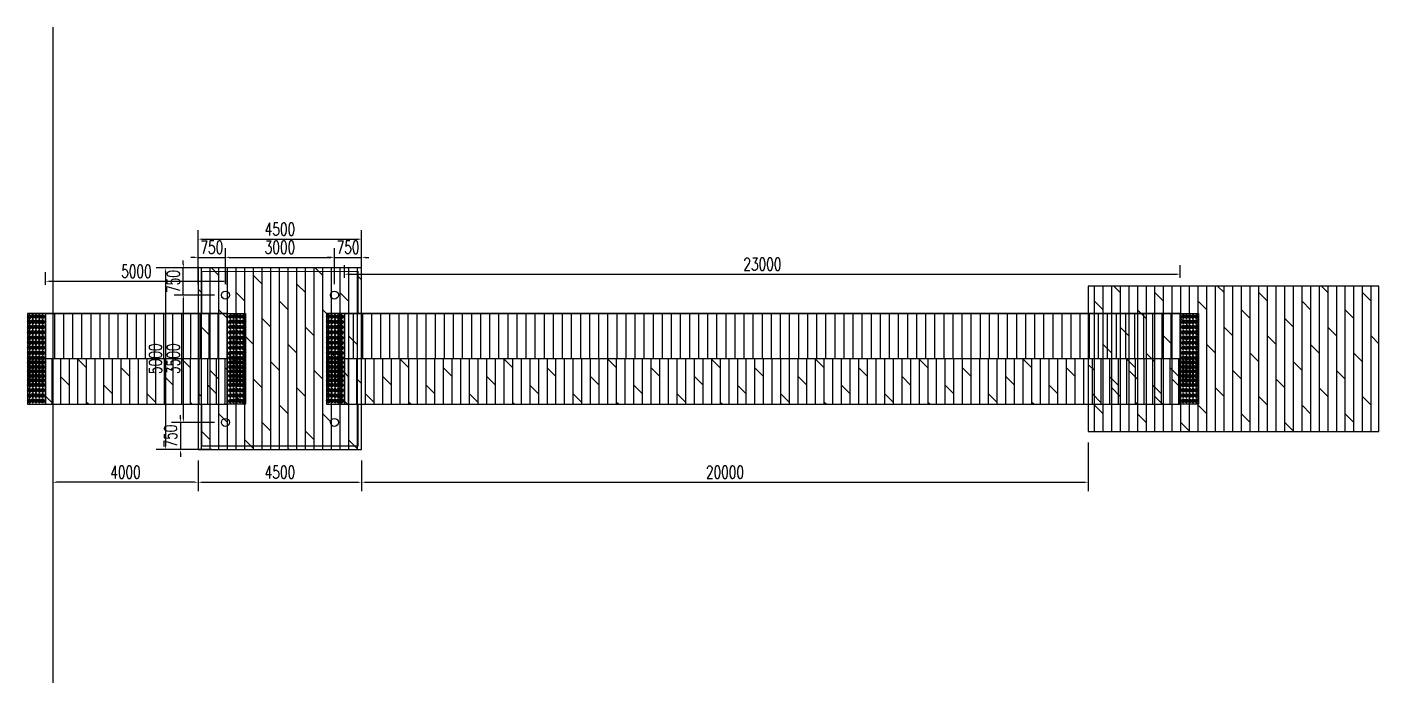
# Model space of a CAD drawing. Header units: millimetres. Extents: x -2430464 to 225692, y -180 to 1805330.
# Drawn here: x -971864 to -934654, y 849117 to 867156 of the extents above; entities that cross this region are included whole.
import ezdxf

# ---------------------------------------------------------------- set-up
doc = ezdxf.new("R2010")
doc.units = ezdxf.units.MM
doc.header["$LTSCALE"] = 1000
doc.layers.get('0').update_dxf_attribs({"linetype": 'CONTINUOUS'})
doc.layers.get('DEFPOINTS').update_dxf_attribs({"linetype": 'CONTINUOUS'})
for name, color, linetype in [('W-FLOAT_BOWL浮筒', 253, 'CONTINUOUS'), ('W-PLASTIC_RAILINGS塑木栏杆', 6, 'CONTINUOUS'), ('W-STEEL_FRAME钢架', 3, 'CONTINUOUS'), ('W-WOOD_FLOOR木地板', 30, 'CONTINUOUS'), ('建筑', 7, 'CONTINUOUS')]:
    doc.layers.add(name, color=color, linetype=linetype)
doc.styles.add('STANDARD_T3', font='simplex.shx', dxfattribs={"width": 0.7, "bigfont": 'gbcbig.shx'})
doc.dimstyles.new('W&&100', dxfattribs={"dimtxt": 350, "dimasz": 100, "dimexe": 250, "dimexo": 300, "dimgap": 100, "dimtad": 1, "dimdec": 0, "dimzin": 0, "dimdsep": 46, "dimtxsty": 'STANDARD_T3', "dimcen": 0.09, "dimclrd": 1, "dimclre": 1, "dimclrt": 7, "dimazin": 2, "dimtfac": 1, "dimtdec": 0, "dimtix": 1, "dimtmove": 2, "dimatfit": 3, "dimfxl": 0, "dimtolj": 1, "dimtzin": 0, "dimarcsym": 0})

# ---------------------------------------------------------------- blocks, each defined once
blk = doc.blocks.new('*U188')
at = {"color": 3}
blk.add_line((0, 625), (0, -625), dxfattribs=at)
blk = doc.blocks.new('*U189')
at = {"color": 0, "linetype": 'ByBlock', "lineweight": -2, "transparency": 16777216}
for p in [(0, 0), (250, 0), (500, 0), (750, 0), (1000, 0), (1250, 0), (1500, 0), (1750, 0), (2000, 0), (2250, 0), (2500, 0), (2750, 0), (3000, 0), (3250, 0), (3500, 0), (3750, 0), (4000, 0), (4250, 0), (4500, 0), (4750, 0)]:
    blk.add_blockref('*U188', p, dxfattribs=at)
blk = doc.blocks.new('*D190')
at = {"layer": 'DEFPOINTS', "color": 0, "transparency": 16777216}
for p in [(-962654, 861323), (-967154, 860533), (-962654, 860533)]:
    blk.add_point(p, dxfattribs=at)
at = {"layer": 'W-STEEL_FRAME钢架', "color": 1, "lineweight": -2, "transparency": 16777216}
for p, q in [((-967154, 860833), (-967154, 861573)), ((-962654, 860833), (-962654, 861573)), ((-967054, 861323), (-962754, 861323))]:
    blk.add_line(p, q, dxfattribs=at)
at = {"layer": 'W-STEEL_FRAME钢架', "color": 1, "transparency": 16777216}
for points in [[(-967054, 861339), (-967054, 861306), (-967154, 861323)], [(-962754, 861339), (-962754, 861306), (-962654, 861323)]]:
    blk.add_solid(points, dxfattribs=at)
at = {"layer": 'W-STEEL_FRAME钢架', "color": 7, "transparency": 16777216, "insert": (-964904, 861598), "char_height": 350, "attachment_point": 5, "style": 'STANDARD_T3'}
blk.add_mtext('\\A1;4500', dxfattribs=at)
blk = doc.blocks.new('*D191')
at = {"layer": 'DEFPOINTS', "color": 0, "transparency": 16777216}
for p in [(-967154, 860533), (-968056, 855533), (-967154, 855533)]:
    blk.add_point(p, dxfattribs=at)
at = {"layer": 'W-STEEL_FRAME钢架', "color": 1, "lineweight": -2, "transparency": 16777216}
for p, q in [((-967454, 860533), (-968306, 860533)), ((-968056, 860433), (-968056, 855633)), ((-967454, 855533), (-968306, 855533))]:
    blk.add_line(p, q, dxfattribs=at)
at = {"layer": 'W-STEEL_FRAME钢架', "color": 1, "transparency": 16777216}
for points in [[(-968073, 860433), (-968040, 860433), (-968056, 860533)], [(-968073, 855633), (-968040, 855633), (-968056, 855533)]]:
    blk.add_solid(points, dxfattribs=at)
at = {"layer": 'W-STEEL_FRAME钢架', "color": 7, "transparency": 16777216, "insert": (-968331, 858033), "char_height": 350, "attachment_point": 5, "rotation": 90, "style": 'STANDARD_T3'}
blk.add_mtext('\\A1;5000', dxfattribs=at)
blk = doc.blocks.new('*D192')
at = {"layer": 'DEFPOINTS', "color": 0, "transparency": 16777216}
for p in [(-967562, 860533), (-966374, 860533), (-966404, 859783)]:
    blk.add_point(p, dxfattribs=at)
at = {"layer": 'W-STEEL_FRAME钢架', "color": 1, "lineweight": -2, "transparency": 16777216}
for p, q in [((-967562, 860633), (-967562, 860733)), ((-966674, 860533), (-967812, 860533)), ((-967562, 859783), (-967562, 860533)), ((-966704, 859783), (-967812, 859783)), ((-967562, 859683), (-967562, 859583))]:
    blk.add_line(p, q, dxfattribs=at)
at = {"layer": 'W-STEEL_FRAME钢架', "color": 1, "transparency": 16777216}
for points in [[(-967579, 860633), (-967545, 860633), (-967562, 860533)], [(-967579, 859683), (-967545, 859683), (-967562, 859783)]]:
    blk.add_solid(points, dxfattribs=at)
at = {"layer": 'W-STEEL_FRAME钢架', "color": 7, "transparency": 16777216, "insert": (-967837, 860158), "char_height": 350, "attachment_point": 5, "rotation": 90, "style": 'STANDARD_T3'}
blk.add_mtext('\\A1;750', dxfattribs=at)
blk = doc.blocks.new('*D193')
at = {"layer": 'DEFPOINTS', "color": 0, "transparency": 16777216}
for p in [(-966404, 859783), (-967562, 856283), (-966404, 856283)]:
    blk.add_point(p, dxfattribs=at)
at = {"layer": 'W-STEEL_FRAME钢架', "color": 1, "lineweight": -2, "transparency": 16777216}
for p, q in [((-966704, 859783), (-967812, 859783)), ((-967562, 859683), (-967562, 856383)), ((-966704, 856283), (-967812, 856283))]:
    blk.add_line(p, q, dxfattribs=at)
at = {"layer": 'W-STEEL_FRAME钢架', "color": 1, "transparency": 16777216}
for points in [[(-967579, 859683), (-967545, 859683), (-967562, 859783)], [(-967579, 856383), (-967545, 856383), (-967562, 856283)]]:
    blk.add_solid(points, dxfattribs=at)
at = {"layer": 'W-STEEL_FRAME钢架', "color": 7, "transparency": 16777216, "insert": (-967837, 858033), "char_height": 350, "attachment_point": 5, "rotation": 90, "style": 'STANDARD_T3'}
blk.add_mtext('\\A1;3500', dxfattribs=at)
blk = doc.blocks.new('*D194')
at = {"layer": 'DEFPOINTS', "color": 0, "transparency": 16777216}
for p in [(-966404, 856283), (-967637, 855533), (-966479, 855533)]:
    blk.add_point(p, dxfattribs=at)
at = {"layer": 'W-STEEL_FRAME钢架', "color": 1, "lineweight": -2, "transparency": 16777216}
for p, q in [((-966704, 856283), (-967887, 856283)), ((-967637, 856383), (-967637, 856483)), ((-967637, 856283), (-967637, 855533)), ((-966779, 855533), (-967887, 855533)), ((-967637, 855433), (-967637, 855333))]:
    blk.add_line(p, q, dxfattribs=at)
at = {"layer": 'W-STEEL_FRAME钢架', "color": 1, "transparency": 16777216}
for points in [[(-967654, 856383), (-967620, 856383), (-967637, 856283)], [(-967654, 855433), (-967620, 855433), (-967637, 855533)]]:
    blk.add_solid(points, dxfattribs=at)
at = {"layer": 'W-STEEL_FRAME钢架', "color": 7, "transparency": 16777216, "insert": (-967912, 855908), "char_height": 350, "attachment_point": 5, "rotation": 90, "style": 'STANDARD_T3'}
blk.add_mtext('\\A1;750', dxfattribs=at)
blk = doc.blocks.new('*D195')
at = {"layer": 'DEFPOINTS', "color": 0, "transparency": 16777216}
for p in [(-966404, 860822), (-967154, 859783), (-966404, 859783)]:
    blk.add_point(p, dxfattribs=at)
at = {"layer": 'W-STEEL_FRAME钢架', "color": 1, "lineweight": -2, "transparency": 16777216}
for p, q in [((-967154, 860083), (-967154, 861072)), ((-966404, 860083), (-966404, 861072)), ((-967254, 860822), (-967354, 860822)), ((-967154, 860822), (-966404, 860822)), ((-966304, 860822), (-966204, 860822))]:
    blk.add_line(p, q, dxfattribs=at)
at = {"layer": 'W-STEEL_FRAME钢架', "color": 1, "transparency": 16777216}
for points in [[(-967254, 860839), (-967254, 860806), (-967154, 860822)], [(-966304, 860839), (-966304, 860806), (-966404, 860822)]]:
    blk.add_solid(points, dxfattribs=at)
at = {"layer": 'W-STEEL_FRAME钢架', "color": 7, "transparency": 16777216, "insert": (-966779, 861097), "char_height": 350, "attachment_point": 5, "style": 'STANDARD_T3'}
blk.add_mtext('\\A1;750', dxfattribs=at)
blk = doc.blocks.new('*D196')
at = {"layer": 'DEFPOINTS', "color": 0, "transparency": 16777216}
for p in [(-963404, 860822), (-966404, 859783), (-963404, 859783)]:
    blk.add_point(p, dxfattribs=at)
at = {"layer": 'W-STEEL_FRAME钢架', "color": 1, "lineweight": -2, "transparency": 16777216}
for p, q in [((-966404, 860083), (-966404, 861072)), ((-963404, 860083), (-963404, 861072)), ((-966304, 860822), (-963504, 860822))]:
    blk.add_line(p, q, dxfattribs=at)
at = {"layer": 'W-STEEL_FRAME钢架', "color": 1, "transparency": 16777216}
for points in [[(-966304, 860839), (-966304, 860806), (-966404, 860822)], [(-963504, 860839), (-963504, 860806), (-963404, 860822)]]:
    blk.add_solid(points, dxfattribs=at)
at = {"layer": 'W-STEEL_FRAME钢架', "color": 7, "transparency": 16777216, "insert": (-964904, 861097), "char_height": 350, "attachment_point": 5, "style": 'STANDARD_T3'}
blk.add_mtext('\\A1;3000', dxfattribs=at)
blk = doc.blocks.new('*D197')
at = {"layer": 'DEFPOINTS', "color": 0, "transparency": 16777216}
for p in [(-962654, 860822), (-963404, 859783), (-962654, 859832)]:
    blk.add_point(p, dxfattribs=at)
at = {"layer": 'W-STEEL_FRAME钢架', "color": 1, "lineweight": -2, "transparency": 16777216}
for p, q in [((-963404, 860083), (-963404, 861072)), ((-962654, 860132), (-962654, 861072)), ((-963504, 860822), (-963604, 860822)), ((-963404, 860822), (-962654, 860822)), ((-962554, 860822), (-962454, 860822))]:
    blk.add_line(p, q, dxfattribs=at)
at = {"layer": 'W-STEEL_FRAME钢架', "color": 1, "transparency": 16777216}
for points in [[(-963504, 860839), (-963504, 860806), (-963404, 860822)], [(-962554, 860839), (-962554, 860806), (-962654, 860822)]]:
    blk.add_solid(points, dxfattribs=at)
at = {"layer": 'W-STEEL_FRAME钢架', "color": 7, "transparency": 16777216, "insert": (-963029, 861097), "char_height": 350, "attachment_point": 5, "style": 'STANDARD_T3'}
blk.add_mtext('\\A1;750', dxfattribs=at)
blk = doc.blocks.new('*U117')
for centre, start, end in [((175, 0), 164.0608, 195.9392), ((-175, 0), 344.0608, 15.9392)]:
    blk.add_arc(centre, 182, start, end)
blk = doc.blocks.new('*U118')
at = {"color": 0, "linetype": 'ByBlock', "lineweight": -2, "transparency": 16777216}
for p in [(0, 0), (20, 0), (40, 0), (60, 0), (80, 0)]:
    blk.add_blockref('*U117', p, dxfattribs=at)
blk = doc.blocks.new('*U119')
at = {"rotation": 135.0000000003769}
blk.add_blockref('*U118', (28, -28), dxfattribs=at)
blk = doc.blocks.new('*U198')
at = {"color": 3}
blk.add_line((0, 625), (0, -625), dxfattribs=at)
blk = doc.blocks.new('*U199')
at = {"color": 0, "linetype": 'ByBlock', "lineweight": -2, "transparency": 16777216}
for p in [(0, 0), (250, 0), (500, 0), (750, 0), (1000, 0), (1250, 0), (1500, 0), (1750, 0), (2000, 0), (2250, 0), (2500, 0), (2750, 0), (3000, 0), (3250, 0), (3500, 0), (3750, 0), (4000, 0), (4250, 0), (4500, 0), (4750, 0), (5000, 0), (5250, 0), (5500, 0), (5750, 0), (6000, 0), (6250, 0), (6500, 0), (6750, 0), (7000, 0), (7250, 0), (7500, 0), (7750, 0), (8000, 0), (8250, 0), (8500, 0), (8750, 0), (9000, 0), (9250, 0), (9500, 0), (9750, 0), (10000, 0), (10250, 0), (10500, 0), (10750, 0), (11000, 0), (11250, 0), (11500, 0), (11750, 0), (12000, 0), (12250, 0), (12500, 0), (12750, 0), (13000, 0), (13250, 0), (13500, 0), (13750, 0), (14000, 0), (14250, 0), (14500, 0), (14750, 0), (15000, 0), (15250, 0), (15500, 0), (15750, 0), (16000, 0), (16250, 0), (16500, 0), (16750, 0), (17000, 0), (17250, 0), (17500, 0), (17750, 0), (18000, 0), (18250, 0), (18500, 0), (18750, 0), (19000, 0), (19250, 0), (19500, 0), (19750, 0), (20000, 0), (20250, 0), (20500, 0), (20750, 0), (21000, 0), (21250, 0), (21500, 0), (21750, 0), (22000, 0), (22250, 0), (22500, 0)]:
    blk.add_blockref('*U198', p, dxfattribs=at)
blk = doc.blocks.new('*D200')
at = {"layer": 'DEFPOINTS', "color": 0, "transparency": 16777216}
for p in [(-971154, 855533), (-967154, 855533), (-971154, 854637)]:
    blk.add_point(p, dxfattribs=at)
at = {"layer": 'W-STEEL_FRAME钢架', "color": 1, "lineweight": -2, "transparency": 16777216}
for p, q in [((-971154, 855233), (-971154, 854387)), ((-967154, 855233), (-967154, 854387)), ((-967254, 854637), (-971054, 854637))]:
    blk.add_line(p, q, dxfattribs=at)
at = {"layer": 'W-STEEL_FRAME钢架', "color": 1, "transparency": 16777216}
for points in [[(-971054, 854653), (-971054, 854620), (-971154, 854637)], [(-967254, 854653), (-967254, 854620), (-967154, 854637)]]:
    blk.add_solid(points, dxfattribs=at)
at = {"layer": 'W-STEEL_FRAME钢架', "color": 7, "transparency": 16777216, "insert": (-969154, 854912), "char_height": 350, "attachment_point": 5, "style": 'STANDARD_T3'}
blk.add_mtext('\\A1;4000', dxfattribs=at)
blk = doc.blocks.new('*D201')
at = {"layer": 'DEFPOINTS', "color": 0, "transparency": 16777216}
for p in [(-967154, 855533), (-962654, 855533), (-962654, 854637)]:
    blk.add_point(p, dxfattribs=at)
at = {"layer": 'W-STEEL_FRAME钢架', "color": 1, "lineweight": -2, "transparency": 16777216}
for p, q in [((-967154, 855233), (-967154, 854387)), ((-962654, 855233), (-962654, 854387)), ((-967054, 854637), (-962754, 854637))]:
    blk.add_line(p, q, dxfattribs=at)
at = {"layer": 'W-STEEL_FRAME钢架', "color": 1, "transparency": 16777216}
for points in [[(-967054, 854653), (-967054, 854620), (-967154, 854637)], [(-962754, 854653), (-962754, 854620), (-962654, 854637)]]:
    blk.add_solid(points, dxfattribs=at)
at = {"layer": 'W-STEEL_FRAME钢架', "color": 7, "transparency": 16777216, "insert": (-964904, 854912), "char_height": 350, "attachment_point": 5, "style": 'STANDARD_T3'}
blk.add_mtext('\\A1;4500', dxfattribs=at)
blk = doc.blocks.new('*D202')
at = {"layer": 'DEFPOINTS', "color": 0, "transparency": 16777216}
for p in [(-942654, 856033), (-962654, 855533), (-942654, 854637)]:
    blk.add_point(p, dxfattribs=at)
at = {"layer": 'W-STEEL_FRAME钢架', "color": 1, "lineweight": -2, "transparency": 16777216}
for p, q in [((-942654, 855733), (-942654, 854387)), ((-962654, 855233), (-962654, 854387)), ((-962554, 854637), (-942754, 854637))]:
    blk.add_line(p, q, dxfattribs=at)
at = {"layer": 'W-STEEL_FRAME钢架', "color": 1, "transparency": 16777216}
for points in [[(-962554, 854653), (-962554, 854620), (-962654, 854637)], [(-942754, 854653), (-942754, 854620), (-942654, 854637)]]:
    blk.add_solid(points, dxfattribs=at)
at = {"layer": 'W-STEEL_FRAME钢架', "color": 7, "transparency": 16777216, "insert": (-952654, 854912), "char_height": 350, "attachment_point": 5, "style": 'STANDARD_T3'}
blk.add_mtext('\\A1;20000', dxfattribs=at)
blk = doc.blocks.new('*D418')
at = {"layer": 'DEFPOINTS', "color": 0, "transparency": 16777216}
for p in [(-940125, 860359), (-963125, 859281), (-940125, 859281)]:
    blk.add_point(p, dxfattribs=at)
at = {"layer": 'W-FLOAT_BOWL浮筒', "color": 1, "lineweight": -2, "transparency": 16777216}
for p, q in [((-963125, 860259), (-963125, 860609)), ((-963025, 860359), (-940225, 860359)), ((-940125, 860259), (-940125, 860609))]:
    blk.add_line(p, q, dxfattribs=at)
at = {"layer": 'W-FLOAT_BOWL浮筒', "color": 1, "transparency": 16777216}
for points in [[(-963025, 860375), (-963025, 860342), (-963125, 860359)], [(-940225, 860375), (-940225, 860342), (-940125, 860359)]]:
    blk.add_solid(points, dxfattribs=at)
at = {"layer": 'W-FLOAT_BOWL浮筒', "color": 7, "transparency": 16777216, "insert": (-951625, 860634), "char_height": 350, "attachment_point": 5, "style": 'STANDARD_T3'}
blk.add_mtext('\\A1;23000', dxfattribs=at)
blk = doc.blocks.new('*D419')
at = {"layer": 'DEFPOINTS', "color": 0, "transparency": 16777216}
for p in [(-966352, 860163), (-971352, 859281), (-966352, 859414)]:
    blk.add_point(p, dxfattribs=at)
at = {"layer": 'W-FLOAT_BOWL浮筒', "color": 1, "lineweight": -2, "transparency": 16777216}
for p, q in [((-971352, 860063), (-971352, 860413)), ((-966352, 860063), (-966352, 860413)), ((-971252, 860163), (-966452, 860163))]:
    blk.add_line(p, q, dxfattribs=at)
at = {"layer": 'W-FLOAT_BOWL浮筒', "color": 1, "transparency": 16777216}
for points in [[(-971252, 860180), (-971252, 860147), (-971352, 860163)], [(-966452, 860180), (-966452, 860147), (-966352, 860163)]]:
    blk.add_solid(points, dxfattribs=at)
at = {"layer": 'W-FLOAT_BOWL浮筒', "color": 7, "transparency": 16777216, "insert": (-968852, 860438), "char_height": 350, "attachment_point": 5, "style": 'STANDARD_T3'}
blk.add_mtext('\\A1;5000', dxfattribs=at)

msp = doc.modelspace()

# ---------------------------------------------------------------- hatches: boundary and pattern name
at = {"layer": 'W-WOOD_FLOOR木地板'}
h = msp.add_hatch(dxfattribs=at)
h.set_pattern_fill('DOLMIT', color=256, scale=300, angle=90)
h.set_pattern_definition([(90, (-3163263.98, -937735.8), (-238.122618, 1e-14), []), (135, (-3163264, -937735.8), (-476.24491, -476.24491), [336.75638, -673.512])])
h.paths.add_polyline_path([(-967154.48, 860533.2), (-967154.48, 855533.2), (-962654.48, 855533.2), (-962654.48, 860533.2)])
h = msp.add_hatch(dxfattribs=at)
h.set_pattern_fill('DOLMIT', color=256, scale=300, angle=90)
h.set_pattern_definition([(90, (-3152263.98, -937735.8), (-238.122618, 1e-14), []), (135, (-3152264, -937735.8), (-476.24491, -476.24491), [336.75638, -673.512])])
h.paths.add_polyline_path([(-934654.48, 856033.2), (-934654.48, 860033.2), (-942654.48, 860033.2), (-942654.48, 856033.2)])
h = msp.add_hatch(dxfattribs=at)
h.set_pattern_fill('DOLMIT', color=256, scale=300, angle=90)
h.set_pattern_definition([(90, (-3171904.98, -932419.3), (-238.122618, 1e-14), []), (135, (-3171905, -932419.3), (-476.24491, -476.24491), [336.75638, -673.512])])
h.paths.add_polyline_path([(-971351.98, 858030.7), (-971351.98, 856780.7), (-966345.98, 856780.7), (-966345.98, 858030.7)])
h = msp.add_hatch(dxfattribs=at)
h.set_pattern_fill('DOLMIT', color=256, scale=300, angle=90)
h.set_pattern_definition([(90, (-3160177.98, -932419.3), (-238.122618, 1e-14), []), (135, (-3160178, -932419.3), (-476.24491, -476.24491), [336.75638, -673.512])])
h.paths.add_polyline_path([(-963124.98, 858030.7), (-963124.98, 856780.7), (-940125.48, 856780.7), (-940125.48, 858030.7)])

# ---------------------------------------------------------------- linework, layer by layer
for points in [[(-971851.98, 856785.7), (-971351.98, 856785.7), (-971351.98, 859280.7), (-971851.98, 859280.7)], [(-965851.98, 856785.7), (-966351.98, 856785.7), (-966351.98, 859280.7), (-965851.98, 859280.7)], [(-963624.98, 856785.7), (-963124.98, 856785.7), (-963124.98, 859280.7), (-963624.98, 859280.7)], [(-939625.48, 856785.7), (-940125.48, 856785.7), (-940125.48, 859280.7), (-939625.48, 859280.7)]]:
    msp.add_lwpolyline(points, close=True)
at = {"layer": 'W-PLASTIC_RAILINGS塑木栏杆', "const_width": 30}
for points in [[(-962754.48, 859280.7), (-962754.48, 860433.2), (-967054.48, 860433.2), (-967054.48, 859280.7)], [(-967054.48, 856780.7), (-967054.48, 855633.2), (-962754.48, 855633.2), (-962754.48, 856780.7)]]:
    msp.add_lwpolyline(points, dxfattribs=at)
at = {"layer": 'W-STEEL_FRAME钢架'}
for points in [[(-967154.48, 855533.2), (-962654.48, 855533.2), (-962654.48, 860533.2), (-967154.48, 860533.2)], [(-942654.48, 856033.2), (-934654.48, 856033.2), (-934654.48, 860033.2), (-942654.48, 860033.2)], [(-971351.98, 856780.7), (-966351.98, 856780.7), (-966351.98, 859280.7), (-971351.98, 859280.7)], [(-971351.98, 859280.7), (-966351.98, 859280.7), (-966351.98, 858030.7), (-971351.98, 858030.7)], [(-963124.98, 856780.7), (-940125.48, 856780.7), (-940125.48, 859280.7), (-963124.98, 859280.7)], [(-963124.98, 859280.7), (-940125.48, 859280.7), (-940125.48, 858030.7), (-963124.98, 858030.7)]]:
    msp.add_lwpolyline(points, close=True, dxfattribs=at)
at = {"layer": '建筑'}
msp.add_line((-971154.48, 867155.7), (-971154.48, 849117.2), dxfattribs=at)
at = {"layer": '建筑', "color": 2}
for centre in [(-966404.48, 859782.95), (-963404.48, 859782.95), (-966404.48, 856282.95), (-963404.48, 856282.95)]:
    msp.add_circle(centre, 109.5, dxfattribs=at)

# ---------------------------------------------------------------- block references
at = {"color": 0, "linetype": 'ByBlock', "lineweight": -2, "transparency": 16777216}
for p in [(-971795.02, 859194.79), (-971705.03, 859194.79), (-971615.03, 859194.79), (-971525.03, 859194.79), (-971435.03, 859194.79), (-963568.02, 859194.79), (-963478.03, 859194.79), (-963388.03, 859194.79), (-963298.03, 859194.79), (-963208.03, 859194.79), (-971795.02, 859049.28), (-971795.02, 858903.77), (-971795.02, 858758.26), (-971705.03, 859049.28), (-971705.03, 858903.77), (-971705.03, 858758.26), (-971615.03, 859049.28), (-971615.03, 858903.77), (-971615.03, 858758.26), (-971525.03, 859049.28), (-971525.03, 858903.77), (-971525.03, 858758.26), (-971435.03, 859049.28), (-971435.03, 858903.77), (-971435.03, 858758.26), (-963568.02, 859049.28), (-963568.02, 858903.77), (-963568.02, 858758.26), (-963478.03, 859049.28), (-963478.03, 858903.77), (-963478.03, 858758.26), (-963388.03, 859049.28), (-963388.03, 858903.77), (-963388.03, 858758.26), (-963298.03, 859049.28), (-963298.03, 858903.77), (-963298.03, 858758.26), (-963208.03, 859049.28), (-963208.03, 858903.77), (-963208.03, 858758.26), (-971795.02, 858609.75), (-971795.02, 858475.38), (-971705.03, 858609.75), (-971705.03, 858475.38), (-971615.03, 858609.75), (-971615.03, 858475.38), (-971525.03, 858609.75), (-971525.03, 858475.38), (-971435.03, 858609.75), (-971435.03, 858475.38), (-963568.02, 858609.75), (-963568.02, 858475.38), (-963478.03, 858609.75), (-963478.03, 858475.38), (-963388.03, 858609.75), (-963388.03, 858475.38), (-963298.03, 858609.75), (-963298.03, 858475.38), (-963208.03, 858609.75), (-963208.03, 858475.38), (-971795.02, 858337.48), (-971795.02, 858196.04), (-971795.02, 858056.71), (-971705.03, 858337.48), (-971705.03, 858196.04), (-971705.03, 858056.71), (-971615.03, 858337.48), (-971615.03, 858196.04), (-971615.03, 858056.71), (-971525.03, 858337.48), (-971525.03, 858196.04), (-971525.03, 858056.71), (-971435.03, 858337.48), (-971435.03, 858196.04), (-971435.03, 858056.71), (-963568.02, 858337.48), (-963568.02, 858196.04), (-963568.02, 858056.71), (-963478.03, 858337.48), (-963478.03, 858196.04), (-963478.03, 858056.71), (-963388.03, 858337.48), (-963388.03, 858196.04), (-963388.03, 858056.71), (-963298.03, 858337.48), (-963298.03, 858196.04), (-963298.03, 858056.71), (-963208.03, 858337.48), (-963208.03, 858196.04), (-963208.03, 858056.71), (-971795.02, 857932.95), (-971795.02, 857809.19), (-971795.02, 857685.43), (-971705.03, 857932.95), (-971705.03, 857809.19), (-971705.03, 857685.43), (-971615.03, 857932.95), (-971615.03, 857809.19), (-971615.03, 857685.43), (-971525.03, 857932.95), (-971525.03, 857809.19), (-971525.03, 857685.43), (-971435.03, 857932.95), (-971435.03, 857809.19), (-971435.03, 857685.43), (-963568.02, 857932.95), (-963568.02, 857809.19), (-963568.02, 857685.43), (-963478.03, 857932.95), (-963478.03, 857809.19), (-963478.03, 857685.43), (-963388.03, 857932.95), (-963388.03, 857809.19), (-963388.03, 857685.43), (-963298.03, 857932.95), (-963298.03, 857809.19), (-963298.03, 857685.43), (-963208.03, 857932.95), (-963208.03, 857809.19), (-963208.03, 857685.43), (-971795.02, 857561.67), (-971795.02, 857437.91), (-971795.02, 857312.76), (-971705.03, 857561.67), (-971705.03, 857437.91), (-971705.03, 857312.76), (-971615.03, 857561.67), (-971615.03, 857437.91), (-971615.03, 857312.76), (-971525.03, 857561.67), (-971525.03, 857437.91), (-971525.03, 857312.76), (-971435.03, 857561.67), (-971435.03, 857437.91), (-971435.03, 857312.76), (-963568.02, 857561.67), (-963568.02, 857437.91), (-963568.02, 857312.76), (-963478.03, 857561.67), (-963478.03, 857437.91), (-963478.03, 857312.76), (-963388.03, 857561.67), (-963388.03, 857437.91), (-963388.03, 857312.76), (-963298.03, 857561.67), (-963298.03, 857437.91), (-963298.03, 857312.76), (-963208.03, 857561.67), (-963208.03, 857437.91), (-963208.03, 857312.76), (-971795.02, 857167.25), (-971795.02, 857021.74), (-971795.02, 856876.23), (-971705.03, 857167.25), (-971705.03, 857021.74), (-971705.03, 856876.23), (-971615.03, 857167.25), (-971615.03, 857021.74), (-971615.03, 856876.23), (-971525.03, 857167.25), (-971525.03, 857021.74), (-971525.03, 856876.23), (-971435.03, 857167.25), (-971435.03, 857021.74), (-971435.03, 856876.23), (-963568.02, 857167.25), (-963568.02, 857021.74), (-963568.02, 856876.23), (-963478.03, 857167.25), (-963478.03, 857021.74), (-963478.03, 856876.23), (-963388.03, 857167.25), (-963388.03, 857021.74), (-963388.03, 856876.23), (-963298.03, 857167.25), (-963298.03, 857021.74), (-963298.03, 856876.23), (-963208.03, 857167.25), (-963208.03, 857021.74), (-963208.03, 856876.23)]:
    msp.add_blockref('*U119', p, dxfattribs=at)
at = {"color": 3, "rotation": 0.01013835246798638}
for name, p in [('*U189', (-971110.65, 858654.02)), ('*U199', (-962883.65, 858654.02))]:
    msp.add_blockref(name, p, dxfattribs=at)
at = {"color": 0, "linetype": 'ByBlock', "lineweight": -2, "transparency": 16777216, "xscale": -1}
for p in [(-966268.93, 859194.79), (-966178.93, 859194.79), (-966088.94, 859194.79), (-965998.94, 859194.79), (-965908.94, 859194.79), (-940042.43, 859194.79), (-939952.43, 859194.79), (-939862.44, 859194.79), (-939772.44, 859194.79), (-939682.44, 859194.79), (-966268.93, 859049.28), (-966268.93, 858903.77), (-966268.93, 858758.26), (-966178.93, 859049.28), (-966178.93, 858903.77), (-966178.93, 858758.26), (-966088.94, 859049.28), (-966088.94, 858903.77), (-966088.94, 858758.26), (-965998.94, 859049.28), (-965998.94, 858903.77), (-965998.94, 858758.26), (-965908.94, 859049.28), (-965908.94, 858903.77), (-965908.94, 858758.26), (-940042.43, 859049.28), (-940042.43, 858903.77), (-940042.43, 858758.26), (-939952.43, 859049.28), (-939952.43, 858903.77), (-939952.43, 858758.26), (-939862.44, 859049.28), (-939862.44, 858903.77), (-939862.44, 858758.26), (-939772.44, 859049.28), (-939772.44, 858903.77), (-939772.44, 858758.26), (-939682.44, 859049.28), (-939682.44, 858903.77), (-939682.44, 858758.26), (-966268.93, 858609.75), (-966268.93, 858475.38), (-966178.93, 858609.75), (-966178.93, 858475.38), (-966088.94, 858609.75), (-966088.94, 858475.38), (-965998.94, 858609.75), (-965998.94, 858475.38), (-965908.94, 858609.75), (-965908.94, 858475.38), (-940042.43, 858609.75), (-940042.43, 858475.38), (-939952.43, 858609.75), (-939952.43, 858475.38), (-939862.44, 858609.75), (-939862.44, 858475.38), (-939772.44, 858609.75), (-939772.44, 858475.38), (-939682.44, 858609.75), (-939682.44, 858475.38), (-966268.93, 858337.48), (-966268.93, 858196.04), (-966268.93, 858056.71), (-966178.93, 858337.48), (-966178.93, 858196.04), (-966178.93, 858056.71), (-966088.94, 858337.48), (-966088.94, 858196.04), (-966088.94, 858056.71), (-965998.94, 858337.48), (-965998.94, 858196.04), (-965998.94, 858056.71), (-965908.94, 858337.48), (-965908.94, 858196.04), (-965908.94, 858056.71), (-940042.43, 858337.48), (-940042.43, 858196.04), (-940042.43, 858056.71), (-939952.43, 858337.48), (-939952.43, 858196.04), (-939952.43, 858056.71), (-939862.44, 858337.48), (-939862.44, 858196.04), (-939862.44, 858056.71), (-939772.44, 858337.48), (-939772.44, 858196.04), (-939772.44, 858056.71), (-939682.44, 858337.48), (-939682.44, 858196.04), (-939682.44, 858056.71), (-966268.93, 857932.95), (-966268.93, 857809.19), (-966268.93, 857685.43), (-966178.93, 857932.95), (-966178.93, 857809.19), (-966178.93, 857685.43), (-966088.94, 857932.95), (-966088.94, 857809.19), (-966088.94, 857685.43), (-965998.94, 857932.95), (-965998.94, 857809.19), (-965998.94, 857685.43), (-965908.94, 857932.95), (-965908.94, 857809.19), (-965908.94, 857685.43), (-940042.43, 857932.95), (-940042.43, 857809.19), (-940042.43, 857685.43), (-939952.43, 857932.95), (-939952.43, 857809.19), (-939952.43, 857685.43), (-939862.44, 857932.95), (-939862.44, 857809.19), (-939862.44, 857685.43), (-939772.44, 857932.95), (-939772.44, 857809.19), (-939772.44, 857685.43), (-939682.44, 857932.95), (-939682.44, 857809.19), (-939682.44, 857685.43), (-966268.93, 857561.67), (-966268.93, 857437.91), (-966268.93, 857312.76), (-966178.93, 857561.67), (-966178.93, 857437.91), (-966178.93, 857312.76), (-966088.94, 857561.67), (-966088.94, 857437.91), (-966088.94, 857312.76), (-965998.94, 857561.67), (-965998.94, 857437.91), (-965998.94, 857312.76), (-965908.94, 857561.67), (-965908.94, 857437.91), (-965908.94, 857312.76), (-940042.43, 857561.67), (-940042.43, 857437.91), (-940042.43, 857312.76), (-939952.43, 857561.67), (-939952.43, 857437.91), (-939952.43, 857312.76), (-939862.44, 857561.67), (-939862.44, 857437.91), (-939862.44, 857312.76), (-939772.44, 857561.67), (-939772.44, 857437.91), (-939772.44, 857312.76), (-939682.44, 857561.67), (-939682.44, 857437.91), (-939682.44, 857312.76), (-966268.93, 857167.25), (-966268.93, 857021.74), (-966268.93, 856876.23), (-966178.93, 857167.25), (-966178.93, 857021.74), (-966178.93, 856876.23), (-966088.94, 857167.25), (-966088.94, 857021.74), (-966088.94, 856876.23), (-965998.94, 857167.25), (-965998.94, 857021.74), (-965998.94, 856876.23), (-965908.94, 857167.25), (-965908.94, 857021.74), (-965908.94, 856876.23), (-940042.43, 857167.25), (-940042.43, 857021.74), (-940042.43, 856876.23), (-939952.43, 857167.25), (-939952.43, 857021.74), (-939952.43, 856876.23), (-939862.44, 857167.25), (-939862.44, 857021.74), (-939862.44, 856876.23), (-939772.44, 857167.25), (-939772.44, 857021.74), (-939772.44, 856876.23), (-939682.44, 857167.25), (-939682.44, 857021.74), (-939682.44, 856876.23)]:
    msp.add_blockref('*U119', p, dxfattribs=at)

# ---------------------------------------------------------------- dimensions: what is measured, and where the dimension line sits
at = {"layer": 'W-FLOAT_BOWL浮筒'}
for base, p1, p2, picture, middle in [((-966351.98, 860163.2), (-971351.98, 859280.7), (-966351.98, 859414.2), '*D419', (-968851.98, 860438.2)), ((-940125.4810448, 860358.70382969), (-963124.9810448, 859280.70382969), (-940125.4810448, 859280.70382969), '*D418', (-951625.2310448, 860633.70382969))]:
    dim = msp.add_linear_dim(base=base, p1=p1, p2=p2, dimstyle='W&&100', override={"dimfxlon": 1, "dimarcsym": 2}, dxfattribs=at)
    dim.commit()
    dim.dimension.update_dxf_attribs({"geometry": picture, "text_midpoint": middle})
at = {"layer": 'W-STEEL_FRAME钢架'}
for base, p1, p2, picture, middle in [((-962654.48, 861322.7), (-967154.48, 860533.2), (-962654.48, 860533.2), '*D190', (-964904.48, 861597.7)), ((-966404.48, 860822.2), (-967154.48, 859782.95), (-966404.48, 859782.95), '*D195', (-966779.48, 861097.2)), ((-963404.48, 860822.2), (-966404.48, 859782.95), (-963404.48, 859782.95), '*D196', (-964904.48, 861097.2)), ((-962654.48, 860822.2), (-963404.48, 859782.95), (-962654.48, 859831.7), '*D197', (-963029.48, 861097.2)), ((-942654.48, 854636.7), (-962654.48, 855533.2), (-942654.48, 856033.2), '*D202', (-952654.48, 854911.7)), ((-971154.48, 854636.7), (-967154.48, 855533.2), (-971154.48, 855533.2), '*D200', (-969154.48, 854911.7)), ((-962654.48, 854636.7), (-967154.48, 855533.2), (-962654.48, 855533.2), '*D201', (-964904.48, 854911.7))]:
    dim = msp.add_linear_dim(base=base, p1=p1, p2=p2, dimstyle='W&&100', dxfattribs=at)
    dim.commit()
    dim.dimension.update_dxf_attribs({"geometry": picture, "text_midpoint": middle})
for base, p1, p2, picture, middle in [((-967561.98, 860533.2), (-966404.48, 859782.95), (-966374.48, 860533.2), '*D192', (-967836.98, 860158.08)), ((-968056.48, 855533.2), (-967154.48, 860533.2), (-967154.48, 855533.2), '*D191', (-968331.48, 858033.2)), ((-967561.98, 856282.95), (-966404.48, 859782.95), (-966404.48, 856282.95), '*D193', (-967836.98, 858032.95)), ((-967636.98, 855533.2), (-966404.48, 856282.95), (-966479.48, 855533.2), '*D194', (-967911.98, 855908.08))]:
    dim = msp.add_linear_dim(base=base, p1=p1, p2=p2, angle=90, dimstyle='W&&100', dxfattribs=at)
    dim.commit()
    dim.dimension.update_dxf_attribs({"geometry": picture, "text_midpoint": middle})

doc.saveas('drawing.dxf')
